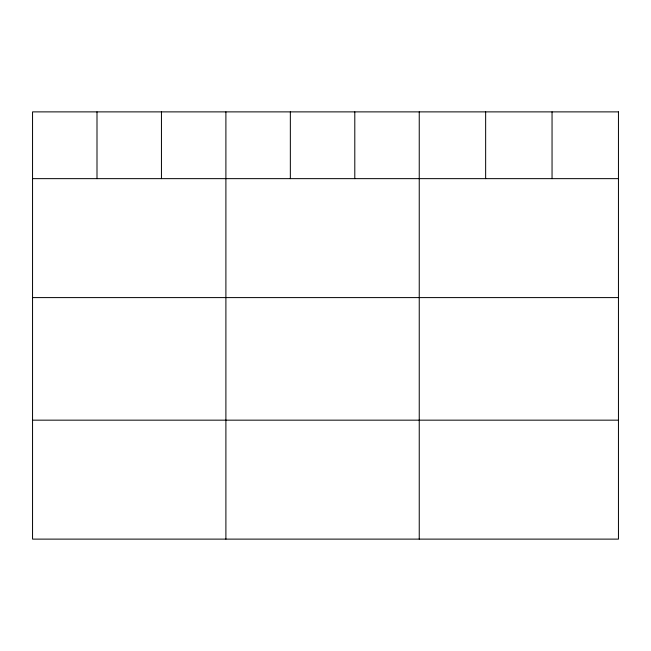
<?xml version="1.0" encoding="UTF-8"?>
<svg xmlns="http://www.w3.org/2000/svg" width="651" height="651" viewBox="0 0 651 651"><rect width="100%" height="100%" fill="white"/><g stroke="black" fill="none" stroke-linecap="round" stroke-linejoin="round"><path stroke-width="0.98" d="M32.55 178.643L618.45 178.643M32.55 297.597L618.45 297.597M32.55 420.164L618.45 420.164M552.048 111.882L552.048 178.643M485.646 111.882L485.646 178.643M419.244 111.882L419.244 539.118M354.795 111.882L354.795 178.643M290.346 111.882L290.346 178.643M225.897 111.882L225.897 539.118M161.448 111.882L161.448 178.643M96.999 111.882L96.999 178.643M618.45 111.882L32.55 111.882L32.55 539.118L618.45 539.118L618.45 111.882"/></g></svg>
